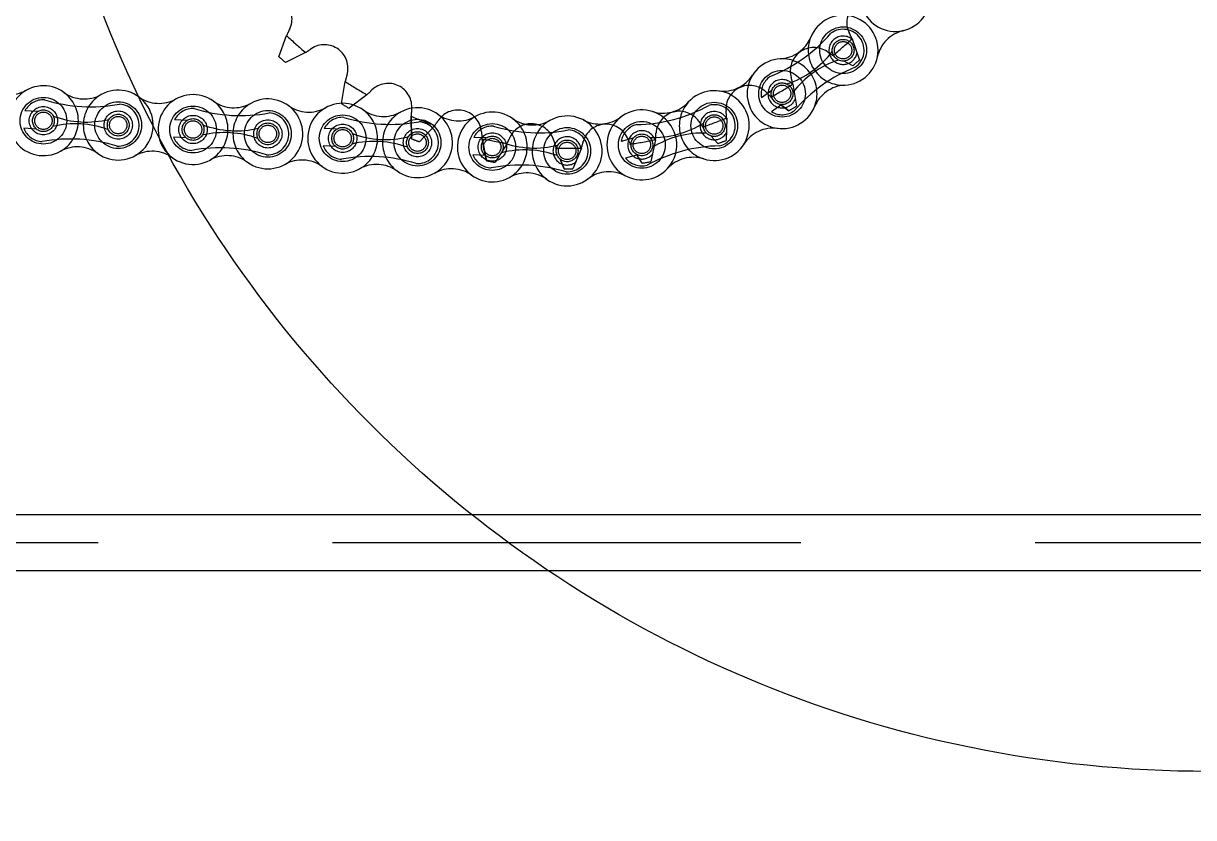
# Model space of a CAD drawing. Header units: metres. Extents: x 0 to 21025, y 0 to 14850.
# Drawn here: x 6289.7 to 6488, y 13000.9 to 13135.4 of the extents above; entities that cross this region are included whole.
import ezdxf

# ---------------------------------------------------------------- set-up
doc = ezdxf.new("R2010")
doc.units = ezdxf.units.M
doc.header["$LTSCALE"] = 25
doc.linetypes.add('HIDDEN2', pattern=[4.7625, 3.175, -1.5875])
doc.linetypes.add('PHANTOM', pattern=[63.5, 31.75, -6.35, 6.35, -6.35, 6.35, -6.35])
for name, color, linetype in [('SDM', 7, 'Continuous'), ('SL4', 4, 'Continuous'), ('SRE', 2, 'PHANTOM'), ('ST1', 7, 'HIDDEN2')]:
    doc.layers.add(name, color=color, linetype=linetype)
doc.styles.add('ROMANS', font='ROMANS.SHX')
doc.dimstyles.new('25___1-25', dxfattribs={"dimscale": 25, "dimtxt": 2.5, "dimasz": 2, "dimexe": 1.5, "dimexo": 1, "dimgap": 0.5, "dimtad": 1, "dimzin": 12, "dimtxsty": 'ROMANS', "dimcen": 0, "dimclrd": 256, "dimclre": 256, "dimclrt": 3, "dimazin": 3, "dimtfac": 1, "dimtmove": 0, "dimatfit": 0, "dimfxl": 1, "dimlwd": -1, "dimlwe": -1, "dimarcsym": 0})

msp = doc.modelspace()

# ---------------------------------------------------------------- linework, layer by layer
at = {"layer": 'SL4'}
for p, q in [((5588.014, 13052.206), (6490.514, 13052.206)), ((6490.514, 13042.681), (5685.277, 13042.681))]:
    msp.add_line(p, q, dxfattribs=at)
at = {"layer": 'SRE'}
msp.add_circle((6490.514, 13209.502), 200.805, dxfattribs=at)
at = {"layer": 'ST1'}
for p, q in [((6333.017, 13129.807), (6334.297, 13133.385)), ((6430.144, 13132.839), (6431.383, 13129.246)), ((6337.535, 13130.524), (6334.141, 13128.813)), ((6427.108, 13129.894), (6426.874, 13130.015)), ((6430.248, 13128.266), (6428.672, 13129.083)), ((6343.611, 13121.85), (6344.232, 13125.6)), ((6416.52, 13124.092), (6414.791, 13122.86)), ((6420.121, 13125.168), (6420.7, 13121.411)), ((6347.928, 13123.363), (6344.894, 13121.074)), ((6416.618, 13122.804), (6416.4, 13122.973)), ((6416.4, 13122.973), (6416.618, 13122.804)), ((6292.081, 13120.494), (6289.961, 13120.619)), ((6418.233, 13121.688), (6416.503, 13120.455)), ((6419.408, 13120.649), (6418.016, 13121.724)), ((6418.016, 13121.724), (6419.408, 13120.649)), ((6317.438, 13119.01), (6315.318, 13119.134)), ((6355.455, 13115.914), (6355.396, 13119.714)), ((6355.396, 13119.714), (6355.455, 13115.914)), ((6359.432, 13118.173), (6356.856, 13115.378)), ((6408.89, 13119.409), (6408.789, 13115.61)), ((6291.909, 13117.548), (6289.789, 13117.672)), ((6317.265, 13116.063), (6315.145, 13116.187)), ((6342.794, 13117.525), (6340.674, 13117.649)), ((6368.141, 13116.033), (6366.02, 13116.142)), ((6393.063, 13116.006), (6391.01, 13115.461)), ((6405.014, 13117.718), (6404.837, 13117.914)), ((6404.837, 13117.914), (6405.014, 13117.718)), ((6406.189, 13116.414), (6407.381, 13115.091)), ((6407.381, 13115.091), (6406.192, 13116.41)), ((6342.622, 13114.578), (6340.502, 13114.702)), ((6368.168, 13112.187), (6367.432, 13115.916)), ((6367.432, 13115.916), (6368.168, 13112.187)), ((6371.679, 13115.12), (6369.643, 13111.911)), ((6380.055, 13114.069), (6379.953, 13114.328)), ((6379.953, 13114.328), (6380.055, 13114.069)), ((6384.274, 13114.303), (6382.843, 13110.782)), ((6392.702, 13114.766), (6392.556, 13115.001)), ((6396.812, 13115.748), (6396.033, 13112.028)), ((6367.988, 13113.085), (6365.867, 13113.194)), ((6381.343, 13110.79), (6380.698, 13112.434)), ((6380.698, 13112.434), (6381.343, 13110.79)), ((6393.821, 13113.154), (6391.769, 13112.608)), ((6394.556, 13111.769), (6393.631, 13113.264)), ((5540.514, 13052.206), (6540.514, 13052.206)), ((6540.514, 13047.444), (5540.514, 13047.444))]:
    msp.add_line(p, q, dxfattribs=at)
for centre, radius in [((6428.622, 13130.901), 3.96), ((6428.622, 13130.901), 1.845), ((6428.622, 13130.901), 1.476), ((6418.278, 13123.532), 3.96), ((6418.278, 13123.532), 1.845), ((6418.278, 13123.532), 1.476), ((6293.1, 13118.956), 3.96), ((6305.778, 13118.214), 3.96), ((6406.785, 13118.129), 3.96), ((6293.1, 13118.956), 2.399), ((6293.1, 13118.956), 1.845), ((6293.1, 13118.956), 1.476), ((6305.778, 13118.214), 2.399), ((6305.778, 13118.214), 1.845), ((6318.457, 13117.471), 3.96), ((6331.135, 13116.729), 3.96), ((6343.813, 13115.986), 3.96), ((6406.785, 13118.129), 1.845), ((6305.778, 13118.214), 1.476), ((6318.457, 13117.471), 2.398), ((6318.457, 13117.471), 1.845), ((6318.457, 13117.471), 1.476), ((6331.135, 13116.729), 2.399), ((6331.135, 13116.729), 1.845), ((6331.135, 13116.729), 1.476), ((6343.813, 13115.986), 2.399), ((6356.491, 13115.244), 3.96), ((6369.17, 13114.501), 3.96), ((6394.512, 13114.865), 3.96), ((6406.785, 13118.129), 1.476), ((6343.813, 13115.986), 1.845), ((6343.813, 13115.986), 1.476), ((6356.491, 13115.244), 2.399), ((6356.491, 13115.244), 1.845), ((6356.491, 13115.244), 1.476), ((6369.17, 13114.501), 2.398), ((6369.17, 13114.501), 1.845), ((6369.17, 13114.501), 1.476), ((6381.853, 13113.844), 3.96), ((6394.512, 13114.865), 1.845), ((6394.512, 13114.865), 1.476), ((6381.853, 13113.844), 1.845), ((6381.853, 13113.844), 1.476)]:
    msp.add_circle(centre, radius, dxfattribs=at)
for centre, radius, start, end in [((6437.484, 13139.998), 5.92, 113.60273, 358.46935), ((6331.236, 13136.211), 4, 333.45802, 113.31794), ((6433.237, 13135.63), 4, 66.02945, 205.88937), ((6428.622, 13130.901), 5.92, 273.03146, 157.89808), ((6353.273, 13124.576), 20.92, 151.92149, 155.09877), ((6428.622, 13130.901), 3.552, 305.46477, 125.46477), ((6411.069, 13124.247), 20.92, 24.24862, 27.4259), ((6440.211, 13128.476), 5.92, 103.31709, 168.18371), ((6382.514, 13184.681), 70.4, 226.77247, 230.28921), ((6340.715, 13127.833), 4, 343.74373, 123.60365), ((6406.568, 13150.915), 26.322, 291.50492, 319.42462), ((6417.652, 13135.355), 5.92, 273.03146, 337.89808), ((6428.622, 13130.901), 5.92, 157.8981, 273.03144), ((6428.622, 13130.901), 2.399, 47.48796, 215.46477), ((6382.514, 13184.681), 70.4, 309.05818, 312.57492), ((6326.46, 13148.272), 20.92, 301.96291, 305.14019), ((6413.963, 13140.535), 16.175, 288.45777, 322.47177), ((6423.663, 13127.361), 4, 55.74373, 195.60365), ((6438.15, 13147.636), 20.92, 234.2072, 237.38448), ((6428.622, 13130.901), 2.399, 215.46477, 349.70139), ((6382.514, 13184.681), 73.9, 227.94934, 229.11233), ((6418.278, 13123.532), 5.92, 93.03146, 337.89808), ((6418.278, 13123.532), 5.92, 337.89805, 93.03149), ((6432.938, 13113.898), 16.175, 108.45777, 142.47177), ((6440.332, 13103.518), 26.322, 111.50492, 139.42462), ((6382.514, 13184.681), 73.9, 310.23506, 311.39805), ((6364.475, 13120.321), 20.92, 162.2072, 165.38448), ((6408.28, 13129.874), 5.92, 262.74582, 327.61244), ((6418.278, 13123.532), 3.552, 125.46477, 190.91141), ((6418.278, 13123.532), 2.399, 39.04373, 215.46477), ((6399.819, 13120.12), 20.92, 13.96291, 17.14019), ((6287.345, 13129.304), 5.92, 234.21502, 299.08164), ((6293.1, 13118.956), 5.92, 54.21502, 299.08164), ((6305.778, 13118.214), 5.92, 234.21502, 119.08164), ((6382.514, 13184.681), 70.4, 237.05818, 240.57492), ((6333.862, 13138.849), 20.92, 312.24862, 315.4259), ((6351.537, 13121.284), 4, 354.02945, 133.88937), ((6406.785, 13118.129), 5.92, 252.46018, 137.3268), ((6412.767, 13120.935), 4, 45.45802, 185.31794), ((6382.514, 13184.681), 70.4, 298.77247, 302.28921), ((6429.248, 13119.077), 5.92, 93.03146, 157.89808), ((6293.1, 13118.956), 3.552, 86.64833, 152.09497), ((6301.14, 13147.632), 26.322, 252.68848, 280.60819), ((6293.1, 13118.956), 5.92, 299.08158, 54.21509), ((6300.024, 13128.561), 5.92, 234.21502, 299.08164), ((6305.778, 13118.214), 5.92, 119.08158, 234.21509), ((6312.702, 13127.819), 5.92, 234.21502, 299.08164), ((6318.457, 13117.471), 5.92, 54.21502, 299.08164), ((6318.457, 13117.471), 5.92, 299.08158, 54.21509), ((6325.38, 13127.076), 5.92, 234.21502, 299.08164), ((6331.135, 13116.729), 5.92, 234.21502, 119.08164), ((6398.08, 13126.154), 5.92, 252.46018, 317.3268), ((6406.785, 13118.129), 5.92, 137.32686, 252.46014), ((6430.641, 13138.297), 20.92, 223.92149, 227.09877), ((6418.278, 13123.532), 2.399, 215.46477, 340.48585), ((6305.778, 13118.214), 3.552, 266.64833, 86.64833), ((6318.457, 13117.471), 3.552, 86.64833, 152.09497), ((6326.497, 13146.147), 26.322, 252.68848, 280.60819), ((6331.135, 13116.729), 5.92, 119.08158, 234.21509), ((6331.135, 13116.729), 3.552, 266.64833, 86.64833), ((6338.058, 13126.334), 5.92, 234.21502, 299.08164), ((6343.813, 13115.986), 5.92, 54.21502, 299.08164), ((6382.514, 13184.681), 73.9, 238.23506, 239.39805), ((6343.813, 13115.986), 5.92, 299.08158, 54.21509), ((6350.737, 13125.591), 5.92, 234.21502, 299.08164), ((6356.491, 13115.244), 5.92, 119.08158, 234.21509), ((6356.491, 13115.244), 5.92, 234.21502, 119.08164), ((6376.256, 13118.134), 20.92, 172.49292, 175.6702), ((6363.415, 13124.849), 5.92, 234.21502, 299.08164), ((6363.355, 13116.771), 4, 4.31516, 144.17508), ((6369.17, 13114.501), 5.92, 54.60114, 299.46776), ((6394.512, 13114.865), 5.92, 72.46018, 317.3268), ((6393.17, 13144.616), 26.322, 270.93364, 298.85334), ((6394.512, 13114.865), 5.92, 317.32679, 72.4602), ((6400.898, 13116.557), 4, 35.17231, 175.03223), ((6406.785, 13118.129), 2.399, 26.92476, 194.89349), ((6406.785, 13118.129), 3.552, 284.89349, 104.89349), ((6388.014, 13118.067), 20.92, 3.67719, 6.85447), ((6418.278, 13123.532), 3.552, 240.01813, 305.46477), ((6382.514, 13184.681), 73.9, 299.94934, 301.11233), ((6298.483, 13102.261), 16.175, 69.64134, 103.65533), ((6300.395, 13134.909), 16.175, 249.64134, 283.65533), ((6325.752, 13133.424), 16.175, 249.64134, 283.65533), ((6343.813, 13115.986), 3.552, 86.64833, 152.09497), ((6351.853, 13144.662), 26.322, 252.68848, 280.60819), ((6382.514, 13184.681), 70.4, 247.3439, 250.86063), ((6356.491, 13115.244), 3.552, 266.64833, 86.64833), ((6342.828, 13130.898), 20.92, 322.53434, 325.71162), ((6369.17, 13114.501), 3.552, 87.03445, 152.48109), ((6377.017, 13143.231), 26.322, 253.0746, 280.9943), ((6369.17, 13114.501), 5.92, 299.46775, 54.60116), ((6375.789, 13114.442), 4, 14.60088, 154.4608), ((6376.028, 13124.153), 5.92, 234.60114, 299.46776), ((6381.853, 13113.844), 5.92, 119.46774, 234.60117), ((6381.853, 13113.844), 5.92, 234.60114, 119.46776), ((6388.439, 13114.37), 4, 24.88659, 164.74651), ((6387.379, 13124.315), 5.92, 242.17455, 307.04117), ((6394.512, 13114.865), 3.552, 104.89349, 170.34013), ((6396.445, 13132.3), 16.175, 267.88649, 301.90049), ((6421.585, 13130.449), 20.92, 213.63577, 216.81305), ((6382.514, 13184.681), 70.4, 288.48676, 292.00349), ((6293.1, 13118.956), 3.552, 201.2017, 266.64833), ((6318.457, 13117.471), 3.552, 201.2017, 266.64833), ((6323.84, 13100.776), 16.175, 69.64134, 103.65533), ((6351.108, 13131.939), 16.175, 249.64134, 283.65533), ((6388.239, 13118.086), 20.92, 182.77863, 185.95591), ((6353.069, 13124.676), 20.92, 332.82005, 335.99733), ((6381.853, 13113.844), 2.399, 6.7104, 177.03445), ((6381.853, 13113.844), 3.552, 267.03445, 87.03445), ((6411.274, 13124.345), 20.92, 203.35006, 206.52734), ((6394.512, 13114.865), 2.399, 18.48549, 194.89349), ((6404.851, 13100.694), 16.175, 87.88649, 121.90049), ((6376.031, 13118.156), 20.92, 353.39148, 356.56876), ((6406.785, 13118.129), 2.399, 194.89349, 329.1229), ((6416.783, 13111.787), 5.92, 82.74582, 147.61244), ((6297.738, 13089.538), 26.322, 72.68848, 100.60819), ((6298.855, 13108.609), 5.92, 54.21502, 119.08164), ((6323.095, 13088.053), 26.322, 72.68848, 100.60819), ((6343.813, 13115.986), 3.552, 201.2017, 266.64833), ((6349.196, 13099.291), 16.175, 69.64134, 103.65533), ((6382.514, 13184.681), 73.9, 248.52077, 249.68376), ((6382.514, 13184.681), 70.4, 257.62961, 261.14635), ((6374.665, 13097.842), 16.175, 70.02746, 104.04145), ((6376.357, 13130.503), 16.175, 250.02746, 284.04145), ((6400.038, 13120.179), 20.92, 193.06435, 196.24162), ((6382.514, 13184.681), 70.4, 267.91533, 271.43206), ((6364.256, 13120.383), 20.92, 343.10577, 346.28304), ((6394.512, 13114.865), 2.399, 194.89349, 319.90495), ((6382.514, 13184.681), 70.4, 278.20104, 281.71778), ((6408.127, 13088.377), 26.322, 90.93364, 118.85334), ((6382.514, 13184.681), 73.9, 289.66363, 290.82662), ((6311.533, 13107.866), 5.92, 54.21502, 119.08164), ((6324.212, 13107.124), 5.92, 54.21502, 119.08164), ((6336.89, 13106.382), 5.92, 54.21502, 119.08164), ((6348.451, 13086.568), 26.322, 72.68848, 100.60819), ((6369.17, 13114.501), 3.552, 201.58782, 267.03445), ((6382.514, 13184.681), 73.9, 258.80648, 259.96948), ((6381.853, 13113.844), 2.399, 177.03445, 309.02683), ((6394.512, 13114.865), 3.552, 219.44685, 284.89349), ((6382.514, 13184.681), 73.9, 279.37791, 280.54091), ((6403.217, 13106.839), 5.92, 72.46018, 137.3268), ((6349.568, 13105.639), 5.92, 54.21502, 119.08164), ((6362.246, 13104.897), 5.92, 54.21502, 119.08164), ((6374.006, 13085.115), 26.322, 73.0746, 100.9943), ((6374.994, 13104.193), 5.92, 54.60114, 119.46776), ((6382.514, 13184.681), 73.9, 269.0922, 270.25519), ((6388.985, 13104.394), 5.92, 62.17455, 127.04117)]:
    msp.add_arc(centre, radius, start, end, dxfattribs=at)

# ---------------------------------------------------------------- leaders
at = {"layer": 'SDM'}
msp.add_leader([(6136.895, 13042.681), (6136.895, 12844.91), (6355.312, 12844.91)], dimstyle='25___1-25', override={"dimgap": 0.5, "dimtad": 0}, dxfattribs=at)

doc.saveas('drawing.dxf')
